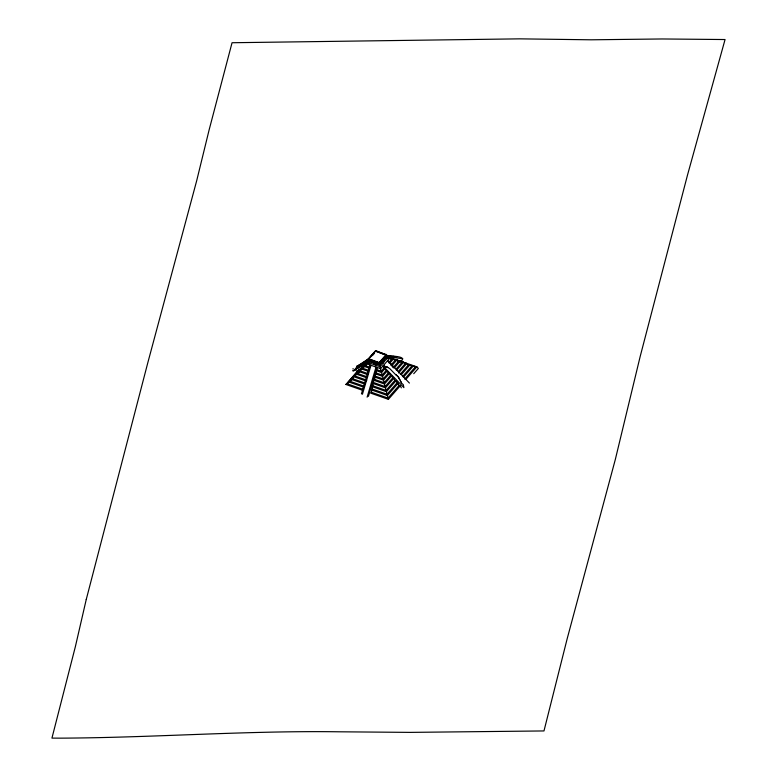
<?xml version="1.0" encoding="UTF-8"?>
<svg xmlns="http://www.w3.org/2000/svg" width="777" height="777" viewBox="0 0 777 777"><rect width="100%" height="100%" fill="white"/><g stroke="black" fill="none" stroke-linecap="round" stroke-linejoin="round"><path stroke-width="1.17" d="M396.319 375.009L398.174 376.66L401.573 383.168L403.312 384.712L403.885 387.636L383.003 365.918L388.354 372.97L389.481 373.358L390.52 375.446L393.803 378.321L394.842 380.409L395.969 380.808L399.164 385.373L400.281 385.771L388.383 399.329L370.639 393.123L371.387 392.259L373.824 380.264L374.582 379.399L377.02 367.404L368.444 396.357M352.573 370.648L353.341 371.066L368.754 360.936C371.153 358.566 365.015 364.384 365.744 365.821L363.859 366.288L363.17 368.424L361.295 368.89L360.606 371.017L358.721 371.484L358.032 373.611L356.157 374.077L355.468 376.204L353.584 376.67L352.894 378.797L351.019 379.263L350.33 381.4L348.446 381.866L347.756 383.993L345.882 384.46L357.779 370.891L358.906 371.289L359.168 369.648L360.285 370.046M356.604 366.045L357.371 366.462L368.793 358.935M360.421 369.23L360.547 368.415L361.674 368.803M386.859 356.458L379.681 365.005L368.764 360.984L368.58 362.597L367.453 362.199L363.859 366.288L369.211 368.162M386.761 355.662L385.693 355.536L386.635 355.633M361.431 393.9L369.988 364.947L369.969 367.307L365.744 365.821M362.422 394.25L370.998 365.297M367.113 397.173L376.029 367.055M387.014 355.691L389.355 355.983M390.326 356.216L392.783 356.507M392.026 356.497L392.764 356.556M393.754 356.322L393.045 356.556L395.046 356.556M393.492 356.478L392.841 356.526M395.425 356.624L396.96 356.769M396.367 356.692L395.862 356.575M399.97 362.004C410.207 355.206 387.199 356.672 385.324 354.914M396.26 375.136L395.833 374.611M383.45 365.812L384.013 365.307L385.615 367.006L386.761 366.676L389.86 368.706L395.678 374.708M355.157 368.997L358.042 365.705L369.512 358.148M353.982 370.639L369.415 360.178L354.652 369.881M358.022 366.045L358.877 365.161M366.453 361.014L375.621 350.602L386.46 354.827L379.215 363.082L368.415 359.295L375.699 350.99M359.168 369.648L348.446 381.866L364.423 387.451M369.221 358.187L373.815 352.952M360.547 368.415L351.019 379.263L365.219 384.236M361.927 367.171L353.584 376.67L366.025 381.021M371.173 356.624L374.32 353.001M372.775 355.138L374.368 353.321M351.864 379.652L350.33 381.4L364.034 386.188M359.634 371.785L358.032 373.611L367.57 376.952M362.033 369.056L363.636 367.23M364.326 366.773L365.812 365.083L364.685 364.685L358.721 371.484L367.618 374.592M370.338 360.275L371.989 361.363L371.824 360.79M413.733 373.708L418.356 368.444L416.89 366.851L415.015 367.317L413.539 365.724L411.664 366.19L410.198 364.588L408.313 365.054L406.847 363.461L404.963 363.927L403.496 362.335L401.612 362.801L400.145 361.208L398.271 361.674L396.804 360.081L394.92 360.547L393.453 358.955L391.569 359.421L390.103 357.828L380.604 368.657L366.433 363.694L369.386 362.966L374.213 364.646L374.145 362.772L375.136 363.121L375.194 364.996L380.021 366.686L388.383 399.329M375.194 364.996L375.136 363.121M374.213 364.646L374.145 362.772M376.457 362.995L376.359 362.325L376.457 362.995C378.166 364.704 377.709 362.024 377.913 363.451M383.246 362.995L383.187 360.528L383.246 362.995L380.021 366.686L379.166 362.548L386.354 354.351M379.283 363.102L386.567 354.798L375.65 351.049M375.621 350.602L375.777 351.34L386.635 355.138L379.351 363.442L386.567 354.798M384.537 358.207C384.188 356.73 384.741 359.528 385.489 357.129L385.353 356.488L385.489 357.129M386.82 356.002L379.535 364.306L386.82 356.002L386.771 356.75M379.603 364.811L386.917 356.478M387.344 357.944L388.102 357.08M383.517 362.101L387.15 358.556L390.103 357.828M390.501 358.955L391.258 358.1M384.032 368.007L381.206 371.231L376.981 369.755M400.145 361.208L394.182 368.007L393.055 367.608L389.86 363.044L388.733 362.645L391.569 359.421M392.074 359.469L392.832 358.605M385.159 368.395L381.575 372.484L376.223 370.619M389.86 363.044L393.453 358.955L386.528 356.575L402.787 358.76M386.198 370.483L382.177 375.068L376.175 372.97M390.899 365.132L394.92 360.547M395.231 360.479L395.988 359.625L416.89 366.851L405.779 379.506M387.325 370.882L382.546 376.321L375.427 373.834M392.026 365.52L396.804 360.081M388.354 372.97L383.148 378.904L375.378 376.185M393.803 366.763L398.271 361.674M389.481 373.358L383.517 380.157L374.621 377.049M390.52 375.446L384.12 382.74L374.582 379.399M396.017 369.182L401.612 362.801M391.647 375.845L384.489 383.993L373.824 380.264M396.348 370.483L403.496 362.335M392.676 377.933L385.091 386.577L373.786 382.614M398.135 371.707L404.963 363.927M393.803 378.321L385.46 387.83L373.028 383.479M398.504 372.97L406.847 363.461L389.675 357.585M394.842 380.409L386.062 390.404L372.989 385.829M400.34 374.145L408.313 365.054M395.969 380.808L386.431 391.666L372.232 386.693M401.456 374.543L410.198 364.588M396.998 382.896L387.033 394.24L372.183 389.044M402.467 376.66L411.664 366.19M398.125 383.284L387.412 395.493L371.435 389.908M403.593 377.059L413.539 365.724M399.164 385.373L388.014 398.077L371.387 392.259M404.662 379.108L415.015 367.317M353.486 368.988L352.826 368.842M357.711 366.084L358.547 365.54M385.577 367.035L386.247 367.268M387.296 367.181L388.034 367.589M396.998 375.67L398.786 377.7M398.834 378.108L399.893 379.72M400.602 381.264L401.554 382.789M368.415 359.295L379.312 363.315M379.681 365.005L368.813 361.198L368.687 359.596M368.813 361.198L369.386 362.966M390.083 356.138L389.335 356.031M380.06 352.962L383.255 354.079M381.439 361.014L380.575 362.801L380.439 362.16M379.166 362.548L368.434 358.789L379.263 363.024M368.483 359.644L379.351 363.442M368.667 360.499L379.535 364.306M373.883 363.073L374.873 363.422M374.475 364.345L375.466 364.695M367.2 363.84L366.074 363.442L361.295 368.89L368.415 371.377M364.432 366.317L363.306 365.928L356.157 374.077L366.822 377.807M363.17 368.424L369.172 370.522M360.606 371.017L368.376 373.737M356.313 370.814L357.109 371.085M355.468 376.204L366.773 380.167M352.894 378.797L364.889 382.993M347.756 383.993L363.277 389.423M345.882 384.46L362.519 390.277M409.421 383.071L387.742 360.538L388.733 362.645M400.281 385.771L401.32 387.859M386.441 355.196L386.616 356.051M386.81 356.517L387.15 358.556M383.585 360.674L383.916 362.237M86.247 599.485L75.379 646.61L51.942 738.111L60.276 738.15C153.234 737.723 246.027 730.506 338.986 731.798L410.314 732.381L543.978 730.943L567.22 638.568L615.287 459.615L640.17 356.517L687.567 174.815L725.058 39.54L662.091 38.967L591.112 39.802L519.696 38.85L232.051 42.735L209.168 129.72L196.698 180.682L147.853 362.568L86.247 599.485"/></g></svg>
